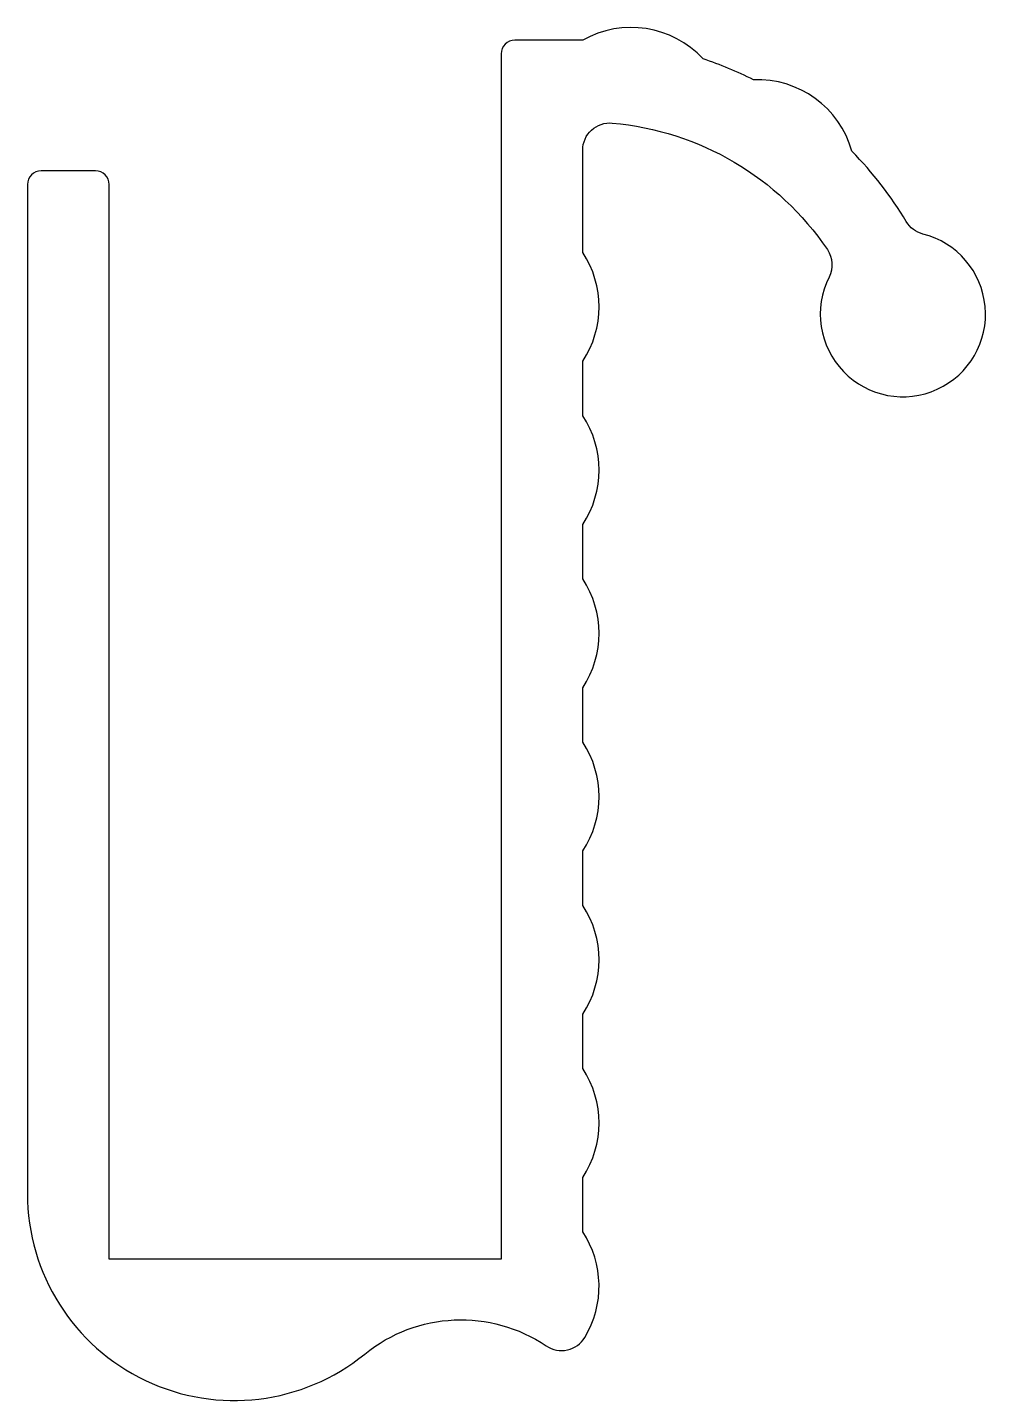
# Model space of a CAD drawing. Extents: x 698.7 to 716.3, y 227.6 to 252.9.
import ezdxf

# ---------------------------------------------------------------- set-up
doc = ezdxf.new("R2010")
doc.units = 0
doc.layers.get('0').update_dxf_attribs({"linetype": 'CONTINUOUS'})

msp = doc.modelspace()

# ---------------------------------------------------------------- linework, layer by layer
msp.add_lwpolyline([(708.871, 246.726, 0.3), (708.871, 248.726), (708.871, 250.607, -0.440386), (709.415, 251.105, -0.225461), (713.367, 248.779, -0.271715), (713.4, 248.274, 2.849655), (715.125, 249.064, -0.199323), (714.817, 249.293, 0.05987), (713.818, 250.585, 0.348344), (712.009, 251.9, 0.036655), (711.083, 252.283, 0.348707), (708.871, 252.626), (707.621, 252.626, 0.414214), (707.371, 252.376), (707.371, 230.226), (700.165, 230.226), (700.165, 249.976, 0.414214), (699.915, 250.226), (698.915, 250.226, 0.414214), (698.665, 249.976), (698.665, 231.426, 0.63204), (704.866, 228.48, -0.330766), (708.201, 228.63, 0.427841), (708.909, 228.786, 0.289346), (708.871, 230.726), (708.871, 231.726, 0.3), (708.871, 233.726), (708.871, 234.726, 0.3), (708.871, 236.726), (708.871, 237.726, 0.3), (708.871, 239.726), (708.871, 240.726, 0.3), (708.871, 242.726), (708.871, 243.726, 0.3), (708.871, 245.726)], format="xyb", close=True)

doc.saveas('drawing.dxf')
